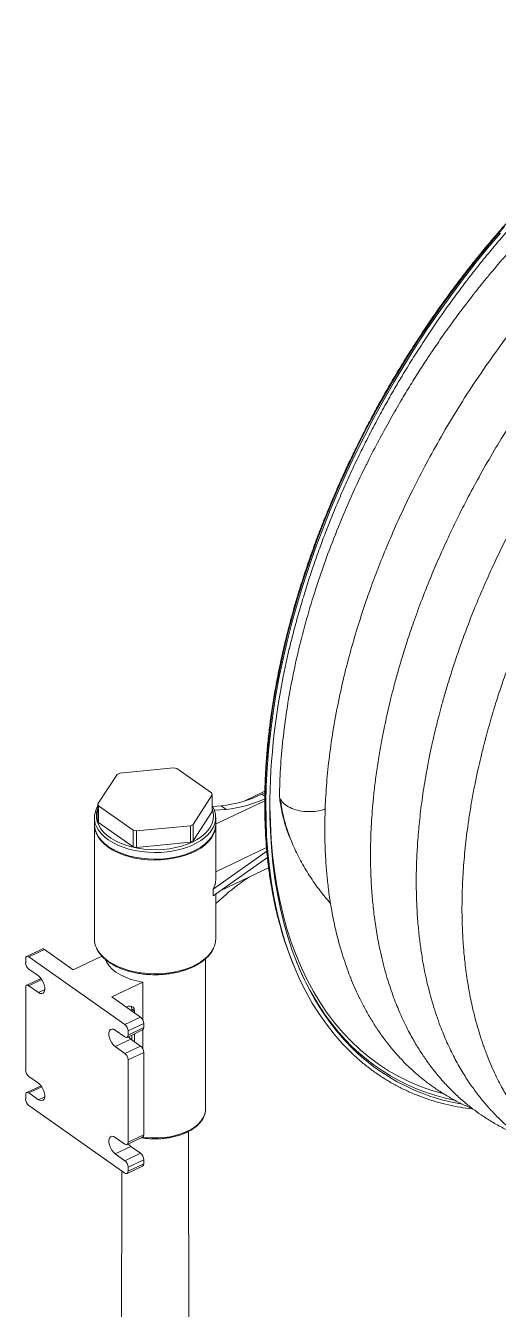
# Model space of a CAD drawing. Header units: centimetres. Extents: x -13594 to 4017, y -3206 to 1780.
# Drawn here: x -135 to 184, y -2247 to -1379 of the extents above; entities that cross this region are included whole.
import ezdxf

# ---------------------------------------------------------------- set-up
doc = ezdxf.new("R2010")
doc.units = ezdxf.units.CM

msp = doc.modelspace()

# ---------------------------------------------------------------- linework, layer by layer
at = {"color": 7, "linetype": 'Continuous', "lineweight": 0}
for p, q in [((-35.33, -1880.64), (-71.73, -1884.18)), ((-35.33, -1880.64), (-33.11, -1881.11)), ((-9.6, -1897.54), (-33.11, -1881.11)), ((-73.55, -1885.05), (-86.44, -1905.01)), ((-73.55, -1885.05), (-71.73, -1884.18)), ((-22.1, -1918.86), (-9.21, -1898.89)), ((-9.6, -1897.54), (-9.21, -1898.89)), ((-9.21, -1898.89), (-9.21, -1910.05)), ((26.46, -1896.44), (12.54, -1903.08)), ((24.52, -1898.33), (26.43, -1897.42)), ((26.41, -1899.65), (24.52, -1898.33)), ((-86.05, -1906.36), (-86.44, -1905.01)), ((-86.44, -1905.01), (-86.44, -1916.18)), ((-86.05, -1906.36), (-62.54, -1922.79)), ((-86.05, -1917.52), (-86.05, -1906.36)), ((-9.21, -1910.05), (-22.1, -1930.02)), ((-8.41, -1907.58), (-9.21, -1906.02)), ((-8.86, -1906.69), (-3.18, -1906.23)), ((0.3, -1908.67), (-7.71, -1909.31)), ((26.38, -1902.89), (-6.84, -1918.74)), ((0.3, -1908.67), (-3.18, -1906.23)), ((29.83, -1906.84), (29.87, -1901.97)), ((-88.84, -1914.23), (-88.84, -1918.7)), ((-86.05, -1917.52), (-86.44, -1916.18)), ((-62.54, -1933.95), (-86.05, -1917.52)), ((-6.81, -1918.7), (-6.81, -1914.23)), ((-88.84, -1919.25), (-88.84, -1996.28)), ((-60.32, -1923.27), (-62.54, -1922.79)), ((-62.54, -1922.79), (-62.54, -1933.95)), ((-60.32, -1923.27), (-23.92, -1919.73)), ((-60.32, -1934.43), (-60.32, -1923.27)), ((-22.1, -1918.86), (-23.92, -1919.73)), ((-23.92, -1919.73), (-23.92, -1930.89)), ((-22.1, -1930.02), (-22.1, -1918.86)), ((-6.81, -1956.09), (-6.81, -1919.25)), ((-60.32, -1934.43), (-62.54, -1933.95)), ((-23.92, -1930.89), (-60.32, -1934.43)), ((-22.1, -1930.02), (-23.92, -1930.89)), ((-6.81, -1950.86), (27.58, -1934.46)), ((27.82, -1937.06), (-8.47, -1962.76)), ((-8.47, -1967.23), (28.2, -1941.26)), ((-3.22, -1963.51), (29.02, -1948.13)), ((-8.47, -1967.23), (-8.47, -1962.76)), ((-6.81, -1996.28), (-6.81, -1966.05)), ((-6.81, -1972.38), (0.3, -1966.17)), ((-124.07, -2003.11), (-134.65, -2008.11)), ((-122.61, -2003.41), (-133.19, -2008.41)), ((-103.13, -2017.15), (-122.61, -2003.41)), ((-135.35, -2009.67), (-135.35, -2012.46)), ((-68.26, -2054.22), (-133.19, -2008.41)), ((-103.13, -2017.15), (-83.73, -2007.99)), ((-13.65, -2111.25), (-13.65, -2009.69)), ((45.39, -2012.85), (46.05, -2014.45)), ((-133.19, -2016.78), (-126.7, -2021.36)), ((-135.35, -2029.21), (-135.35, -2085.02)), ((-124.95, -2023.06), (-134.65, -2027.64)), ((-124.42, -2023.8), (-133.19, -2027.94)), ((-126.7, -2032.52), (-133.19, -2027.94)), ((-122.39, -2030.49), (-126.7, -2032.52)), ((-56, -2025.48), (-77.16, -2035.48)), ((-56, -2025.48), (-56, -2051.44)), ((-57.68, -2049.22), (-77.16, -2035.48)), ((-61.78, -2044.96), (-63.51, -2043.73)), ((-63.51, -2043.73), (-63.51, -2045.1)), ((-61.78, -2044.96), (-61.78, -2046.33)), ((-57.68, -2049.22), (-68.26, -2054.22)), ((-55.52, -2053.54), (-66.1, -2058.53)), ((-55.52, -2056.33), (-66.1, -2061.32)), ((-55.52, -2056.33), (-55.52, -2053.54)), ((-74.75, -2058.01), (-68.26, -2062.59)), ((-64.17, -2064.17), (-74.75, -2069.17)), ((-66.8, -2062.89), (-56.22, -2057.89)), ((-66.1, -2061.32), (-66.1, -2058.53)), ((-57.68, -2068.75), (-64.17, -2064.17)), ((-63.51, -2061.33), (-63.51, -2064.64)), ((-61.78, -2060.52), (-61.78, -2065.86)), ((-56, -2057.74), (-56, -2070.97)), ((-68.26, -2073.75), (-74.75, -2069.17)), ((-57.68, -2068.75), (-68.26, -2073.75)), ((-55.52, -2073.07), (-66.1, -2078.07)), ((-55.52, -2128.88), (-55.52, -2073.07)), ((-66.1, -2133.88), (-66.1, -2078.07)), ((-133.19, -2089.34), (-126.7, -2093.92)), ((-124.95, -2095.62), (-134.65, -2100.2)), ((-124.42, -2096.36), (-133.19, -2100.5)), ((-126.7, -2105.08), (-133.19, -2100.5)), ((-135.35, -2101.76), (-135.35, -2104.55)), ((-133.19, -2108.87), (-68.26, -2154.68)), ((-122.39, -2103.04), (-126.7, -2105.08)), ((-24.99, -2277.66), (-25.27, -2126.52)), ((-74.75, -2130.57), (-68.26, -2135.15)), ((-66.8, -2135.45), (-56.22, -2130.45)), ((-55.52, -2128.88), (-66.1, -2133.88)), ((-64.17, -2136.73), (-74.75, -2141.73)), ((-68.26, -2146.31), (-74.75, -2141.73)), ((-57.68, -2141.31), (-68.26, -2146.31)), ((-57.68, -2141.31), (-64.17, -2136.73)), ((-70.38, -2153.19), (-70.65, -2284.49)), ((-66.8, -2154.98), (-56.22, -2149.98)), ((-55.52, -2145.63), (-66.1, -2150.63)), ((-55.52, -2148.42), (-66.1, -2153.42)), ((-66.1, -2153.42), (-66.1, -2150.63)), ((-55.52, -2148.42), (-55.52, -2145.63))]:
    msp.add_line(p, q, dxfattribs=at)
at = {"color": 7, "linetype": 'Continuous', "lineweight": 0, "flags": 128}
for points in [[(188.61, -1514.35), (179.78, -1524.57), (171.11, -1535.06), (162.61, -1545.78), (154.29, -1556.74), (146.16, -1567.92), (138.22, -1579.3), (130.5, -1590.88), (122.99, -1602.63), (115.7, -1614.55), (108.65, -1626.62), (101.85, -1638.83), (95.3, -1651.15), (89, -1663.58), (82.97, -1676.11), (77.22, -1688.71), (71.75, -1701.37), (66.56, -1714.08), (61.67, -1726.82), (57.08, -1739.58), (52.79, -1752.33), (48.81, -1765.08), (45.15, -1777.79), (41.8, -1790.46), (38.78, -1803.07), (36.09, -1815.61), (33.72, -1828.05), (31.69, -1840.39), (29.99, -1852.62), (28.63, -1864.71), (27.61, -1876.65), (26.93, -1888.43), (26.59, -1900.03), (26.59, -1911.44), (26.93, -1922.65), (27.61, -1933.64), (28.63, -1944.4), (29.99, -1954.92), (31.69, -1965.18), (33.72, -1975.18), (35.72, -1983.49)], [(185.88, -1518.86), (177.14, -1529.17), (168.56, -1539.72), (160.16, -1550.52), (151.93, -1561.54), (143.9, -1572.77), (136.06, -1584.21), (128.44, -1595.82), (121.04, -1607.61), (113.86, -1619.56), (106.92, -1631.65), (100.23, -1643.87), (93.78, -1656.2), (87.6, -1668.63), (81.68, -1681.15), (76.04, -1693.74), (70.68, -1706.39), (65.61, -1719.08), (60.82, -1731.79), (56.34, -1744.52), (52.16, -1757.24), (48.29, -1769.94), (44.74, -1782.61), (41.5, -1795.23), (38.58, -1807.78), (35.99, -1820.26), (33.73, -1832.65), (31.79, -1844.93), (30.19, -1857.08), (28.93, -1869.1), (28, -1880.97), (27.41, -1892.67), (27.15, -1904.2), (27.24, -1915.53), (27.66, -1926.66), (28.42, -1937.57), (29.52, -1948.25), (30.95, -1958.68), (32.72, -1968.86), (34.82, -1978.77), (37.25, -1988.4), (40, -1997.73), (43.08, -2006.77), (46.48, -2015.49), (50.19, -2023.89), (54.21, -2031.96), (58.55, -2039.69), (63.18, -2047.06), (68.11, -2054.07), (73.33, -2060.71), (78.83, -2066.98), (84.61, -2072.87), (85.97, -2074.15)], [(-9.21, -1907.94), (-9.15, -1908.08), (-8.43, -1910.56), (-8.18, -1913.08), (-8.41, -1915.6), (-9.12, -1918.08), (-10.31, -1920.51), (-11.94, -1922.85), (-14.02, -1925.07), (-16.5, -1927.14), (-19.36, -1929.05), (-22.57, -1930.76), (-26.09, -1932.26), (-29.87, -1933.52), (-33.87, -1934.54), (-38.03, -1935.29), (-42.32, -1935.78), (-46.67, -1935.99), (-51.04, -1935.93), (-55.36, -1935.58), (-59.6, -1934.97), (-63.69, -1934.09), (-67.59, -1932.95), (-71.25, -1931.58), (-74.63, -1929.98), (-77.68, -1928.17), (-80.37, -1926.18), (-82.66, -1924.04), (-84.53, -1921.76), (-85.96, -1919.38), (-86.92, -1916.92), (-86.92, -1916.92)], [(29.89, -1904.46), (29.9, -1906.66), (30.16, -1917.85), (30.75, -1928.82), (31.69, -1939.57), (32.97, -1950.08), (34.58, -1960.34), (36.52, -1970.33), (38.81, -1980.04), (41.42, -1989.47), (44.35, -1998.6), (47.61, -2007.41), (51.19, -2015.91), (55.09, -2024.07), (59.3, -2031.89), (63.81, -2039.36), (68.62, -2046.46), (73.73, -2053.21), (79.12, -2059.57), (84.8, -2065.55), (90.75, -2071.13), (96.97, -2076.32), (103.44, -2081.11), (110.17, -2085.48), (117.15, -2089.44), (124.36, -2092.98), (131.8, -2096.09), (139.45, -2098.78), (146.85, -2100.91)], [(-6.81, -1918.7), (-6.91, -1920.3), (-7.45, -1922.85), (-8.46, -1925.34), (-9.94, -1927.76), (-11.86, -1930.07), (-14.2, -1932.25), (-16.93, -1934.27), (-20.03, -1936.11), (-23.45, -1937.74), (-27.16, -1939.15), (-31.11, -1940.32), (-35.26, -1941.23), (-39.56, -1941.89), (-43.95, -1942.27), (-48.38, -1942.37), (-52.82, -1942.2), (-57.19, -1941.75), (-61.45, -1941.03), (-65.55, -1940.05), (-69.45, -1938.81), (-73.09, -1937.35), (-76.43, -1935.66), (-79.44, -1933.77), (-82.08, -1931.71), (-84.32, -1929.5), (-86.13, -1927.16), (-87.49, -1924.72), (-88.38, -1922.21), (-88.8, -1919.65), (-88.84, -1918.7)], [(29.84, -1913.34), (30.17, -1923.48), (30.84, -1934.44), (31.86, -1945.17), (33.22, -1955.65), (34.91, -1965.89), (36.94, -1975.85), (39.3, -1985.54), (41.98, -1994.93), (45, -2004.03), (48.33, -2012.81), (51.98, -2021.27), (55.95, -2029.4), (60.22, -2037.18), (64.8, -2044.61), (69.68, -2051.68), (74.85, -2058.38), (80.31, -2064.71), (86.04, -2070.65), (92.05, -2076.19), (92.9, -2076.93)], [(-88.83, -1918.97), (-88.8, -1920.21), (-88.38, -1922.76), (-87.49, -1925.28), (-86.13, -1927.72), (-84.32, -1930.06), (-82.08, -1932.27), (-79.44, -1934.33), (-76.43, -1936.22), (-73.09, -1937.9), (-69.45, -1939.37), (-65.55, -1940.6), (-61.45, -1941.58), (-57.19, -1942.3), (-52.82, -1942.75), (-48.38, -1942.93), (-43.95, -1942.82), (-39.56, -1942.44), (-35.26, -1941.79), (-31.11, -1940.88), (-27.16, -1939.71), (-23.45, -1938.3), (-20.03, -1936.66), (-16.93, -1934.83), (-14.2, -1932.81), (-11.86, -1930.63), (-9.94, -1928.32), (-8.46, -1925.9), (-7.45, -1923.4), (-6.91, -1920.86), (-6.81, -1918.97)], [(-87.46, -1920.31), (-86.13, -1922.69), (-84.32, -1925.03), (-82.08, -1927.25), (-79.44, -1929.31), (-76.43, -1931.19), (-73.09, -1932.88), (-69.45, -1934.35), (-65.55, -1935.58), (-61.45, -1936.56), (-57.19, -1937.28), (-52.82, -1937.73), (-48.38, -1937.9), (-43.95, -1937.8), (-39.56, -1937.42), (-35.26, -1936.77), (-31.11, -1935.85), (-27.16, -1934.68), (-23.45, -1933.27), (-20.03, -1931.64), (-16.93, -1929.8), (-14.2, -1927.78), (-11.86, -1925.61), (-9.94, -1923.29), (-8.46, -1920.88), (-8.18, -1920.29)], [(-8.23, -2002.44), (-8.46, -2002.92), (-9.94, -2005.34), (-11.86, -2007.65), (-14.2, -2009.83), (-16.93, -2011.85), (-20.03, -2013.69), (-23.45, -2015.32), (-27.16, -2016.73), (-31.11, -2017.9), (-35.26, -2018.81), (-39.56, -2019.47), (-43.95, -2019.85), (-48.38, -2019.95), (-52.82, -2019.78), (-57.19, -2019.33), (-61.45, -2018.61), (-65.55, -2017.63), (-69.45, -2016.39), (-73.09, -2014.93), (-76.43, -2013.24), (-79.44, -2011.36), (-82.08, -2009.29), (-84.32, -2007.08), (-86.13, -2004.74), (-87.47, -2002.34)], [(-133.19, -2008.41), (-133.61, -2008.16), (-134.02, -2008.04), (-134.39, -2008.03), (-134.72, -2008.14), (-134.99, -2008.38), (-135.19, -2008.72), (-135.31, -2009.16), (-135.35, -2009.67)], [(-81.21, -2010.56), (-80.48, -2012.15), (-78.91, -2014.52), (-76.83, -2016.75), (-74.27, -2018.82), (-71.28, -2020.67), (-67.89, -2022.29), (-64.18, -2023.65), (-60.19, -2024.72), (-56, -2025.48)], [(-126.7, -2021.36), (-125.48, -2022.45), (-124.36, -2023.9), (-123.43, -2025.59), (-122.76, -2027.4), (-122.41, -2029.17), (-122.41, -2030.76), (-122.76, -2032.04), (-123.43, -2032.9), (-124.36, -2033.29), (-125.48, -2033.16), (-126.7, -2032.52)], [(-133.19, -2027.94), (-133.61, -2027.7), (-134.02, -2027.57), (-134.39, -2027.56), (-134.72, -2027.68), (-134.99, -2027.91), (-135.19, -2028.25), (-135.31, -2028.69), (-135.35, -2029.21)], [(-67.2, -2042.5), (-65.9, -2041.89), (-64.59, -2041.68), (-63.44, -2041.91), (-62.54, -2042.58), (-61.98, -2043.62), (-61.78, -2044.96)], [(-64, -2041.74), (-63.71, -2042.4), (-63.51, -2043.73)], [(-74.75, -2069.17), (-75.97, -2068.08), (-77.09, -2066.63), (-78.03, -2064.94), (-78.69, -2063.13), (-79.04, -2061.36), (-79.04, -2059.77), (-78.69, -2058.49), (-78.03, -2057.63), (-77.09, -2057.24), (-75.97, -2057.37), (-74.75, -2058.01)], [(-68.26, -2062.59), (-67.84, -2062.83), (-67.43, -2062.96), (-67.06, -2062.97), (-66.73, -2062.85), (-66.46, -2062.62), (-66.26, -2062.28), (-66.14, -2061.84), (-66.1, -2061.32)], [(-64.17, -2064.17), (-65.39, -2063.09), (-65.92, -2062.47)], [(-133.19, -2100.5), (-133.61, -2100.26), (-134.02, -2100.13), (-134.39, -2100.12), (-134.72, -2100.24), (-134.99, -2100.47), (-135.19, -2100.81), (-135.31, -2101.25), (-135.35, -2101.76)], [(-126.7, -2093.92), (-125.48, -2095), (-124.36, -2096.45), (-123.43, -2098.15), (-122.76, -2099.96), (-122.41, -2101.73), (-122.41, -2103.32), (-122.76, -2104.6), (-123.43, -2105.46), (-124.36, -2105.85), (-125.48, -2105.71), (-126.7, -2105.08)], [(-13.65, -2111.25), (-13.77, -2112.92), (-14.35, -2115.24), (-15.4, -2117.5), (-16.91, -2119.67), (-18.85, -2121.72), (-21.2, -2123.62), (-23.92, -2125.35), (-26.97, -2126.89), (-30.32, -2128.2), (-33.92, -2129.28), (-37.71, -2130.1), (-41.64, -2130.66), (-45.66, -2130.94), (-49.71, -2130.95), (-53.73, -2130.69), (-56.12, -2130.39)], [(-74.75, -2141.73), (-75.97, -2140.64), (-77.09, -2139.19), (-78.03, -2137.49), (-78.69, -2135.69), (-79.04, -2133.92), (-79.04, -2132.33), (-78.69, -2131.05), (-78.03, -2130.18), (-77.09, -2129.8), (-75.97, -2129.93), (-74.75, -2130.57)], [(-68.26, -2135.15), (-67.84, -2135.39), (-67.43, -2135.52), (-67.06, -2135.52), (-66.73, -2135.41), (-66.46, -2135.18), (-66.26, -2134.83), (-66.14, -2134.4), (-66.1, -2133.88)], [(-64.17, -2136.73), (-65.39, -2135.64), (-65.92, -2135.03)], [(-68.26, -2154.68), (-67.84, -2154.93), (-67.43, -2155.05), (-67.06, -2155.06), (-66.73, -2154.94), (-66.46, -2154.71), (-66.26, -2154.37), (-66.14, -2153.93), (-66.1, -2153.42)]]:
    msp.add_lwpolyline(points, dxfattribs=at)
at = {"color": 7, "linetype": 'Continuous', "lineweight": 0}
for centre, radius, start, end in [((500.91, -1910.93), 471.19, 166.37889, 178.88463), ((-10.88, -1826.74), 79.86, 275.52957, 296.3109), ((-74.47, -1914.23), 14.34, 154.15469, 205.0929), ((-73.89, -1913.11), 13.58, 157.61633, 196.29755), ((-21.18, -1914.23), 14.35, 335.00837, 25.96085), ((-7.26, -1829.91), 79.12, 275.48243, 295.16609), ((-21.41, -1956), 14.59, 332.39083, 359.63586), ((87.24, -2065.25), 131.81, 122.70578, 131.26683), ((256.21, -1927.12), 227.59, 194.33988, 202.12965), ((-74.25, -1996.17), 14.58, 180.40682, 205.01232), ((-21.29, -1996.2), 14.48, 334.45165, 359.69495), ((-123.59, -2004.5), 1.47, 47.96597, 108.83704), ((-129.58, -2012.27), 5.78, 181.90785, 231.33832), ((215.36, -1944.39), 180.51, 201.93557, 215.37884), ((181.89, -1969.3), 138.8, 214.99496, 258.52618), ((-71.87, -2058.73), 5.78, 1.90785, 51.33832), ((-61.29, -2053.73), 5.78, 1.90785, 51.33832), ((-57.1, -2056.55), 1.6, 303.38668, 8.09144), ((-71.87, -2078.26), 5.78, 1.90785, 51.33832), ((-61.29, -2073.26), 5.78, 1.90785, 51.33832), ((182.39, -1972.01), 137.9, 229.53807, 260.67221), ((-129.58, -2084.83), 5.78, 181.90785, 231.33832), ((-129.58, -2104.36), 5.78, 181.90785, 231.33832), ((-57.1, -2129.11), 1.6, 303.38668, 8.09144), ((-61.29, -2145.82), 5.78, 1.90785, 51.33832), ((-71.87, -2150.82), 5.78, 1.90785, 51.33832), ((-57.1, -2148.65), 1.6, 303.38668, 8.09144)]:
    msp.add_arc(centre, radius, start, end, dxfattribs=at)
for points, knots in [([(386.07, -1378.61), (385.81, -1378.68), (382.51, -1379.51), (376.1, -1381.47), (366.86, -1384.52), (357.56, -1388), (348.21, -1391.84), (338.83, -1396.06), (329.43, -1400.65), (320.01, -1405.61), (310.59, -1410.92), (301.18, -1416.59), (291.79, -1422.6), (282.42, -1428.95), (273.08, -1435.64), (263.8, -1442.65), (254.57, -1449.98), (245.4, -1457.62), (236.31, -1465.56), (227.31, -1473.79), (218.4, -1482.31), (209.59, -1491.1), (200.89, -1500.16), (192.32, -1509.47), (183.88, -1519.03), (175.57, -1528.83), (167.42, -1538.85), (159.42, -1549.08), (151.58, -1559.52), (143.92, -1570.16), (136.44, -1580.97), (129.15, -1591.95), (122.06, -1603.1), (115.17, -1614.39), (108.49, -1625.81), (102.03, -1637.36), (95.8, -1649.02), (89.8, -1660.77), (84.03, -1672.61), (78.51, -1684.53), (73.25, -1696.51), (68.23, -1708.53), (63.48, -1720.59), (59, -1732.67), (54.78, -1744.76), (50.85, -1756.85), (47.19, -1768.93), (43.82, -1780.97), (40.73, -1792.98), (37.94, -1804.93), (35.44, -1816.81), (33.24, -1828.62), (31.33, -1840.33), (29.73, -1851.95), (28.44, -1863.44), (27.44, -1874.81), (26.76, -1886.04), (26.41, -1896.08), (26.37, -1902.33), (26.36, -1904.94)], [0, 0, 0, 0, 0.001562, 0.019473, 0.037392, 0.055317, 0.073247, 0.091179, 0.109114, 0.12705, 0.144987, 0.162922, 0.180857, 0.198791, 0.216723, 0.234653, 0.252581, 0.270507, 0.288432, 0.306354, 0.324274, 0.342193, 0.36011, 0.378025, 0.395939, 0.413851, 0.431762, 0.449671, 0.46758, 0.485488, 0.503395, 0.521301, 0.539207, 0.557113, 0.575018, 0.592924, 0.61083, 0.628736, 0.646642, 0.664549, 0.682457, 0.700365, 0.718275, 0.736185, 0.754097, 0.772011, 0.789926, 0.807842, 0.825761, 0.843681, 0.861604, 0.879529, 0.897456, 0.915385, 0.933316, 0.95125, 0.969186, 0.987123, 1, 1, 1, 1]), ([(545.55, -1419.89), (545.02, -1419.49), (542.89, -1417.86), (538.96, -1415.17), (533.98, -1411.98), (529.26, -1409.22), (524.41, -1406.6), (518.96, -1403.9), (512.46, -1401.03), (505.26, -1398.26), (498.71, -1396.12), (493.22, -1394.57), (488.96, -1393.49), (484.63, -1392.52), (479.87, -1391.58), (474.56, -1390.7), (469.09, -1389.98), (463.9, -1389.47), (458.94, -1389.11), (453.9, -1388.88), (448.42, -1388.78), (442.35, -1388.85), (435.46, -1389.16), (428.04, -1389.76), (420.68, -1390.62), (413.92, -1391.63), (407.58, -1392.77), (401.44, -1394.04), (395.12, -1395.52), (388.56, -1397.23), (381.68, -1399.22), (374.82, -1401.41), (368.33, -1403.66), (362.7, -1405.76), (357.96, -1407.62), (353.71, -1409.37), (349.35, -1411.23), (344.28, -1413.49), (338.23, -1416.31), (331.23, -1419.77), (323.5, -1423.82), (313.74, -1429.24), (302.22, -1436.12), (289.05, -1444.69), (276.87, -1453.27), (265.75, -1461.63), (255.98, -1469.4), (246.8, -1477.08), (238.43, -1484.41), (231.83, -1490.42), (226.8, -1495.14), (223.15, -1498.63), (219.73, -1501.96), (216.55, -1505.11), (213.53, -1508.14), (210.38, -1511.35), (206.59, -1515.27), (201.89, -1520.25), (196.47, -1526.14), (190.82, -1532.45), (185.3, -1538.79), (180.02, -1545.03), (174.97, -1551.15), (170.15, -1557.15), (163.99, -1565), (156.76, -1574.54), (148.72, -1585.64), (141.95, -1595.41), (135.92, -1604.4), (130.2, -1613.23), (124.01, -1623.13), (117.4, -1634.16), (110.47, -1646.24), (103.35, -1659.41), (98.41, -1668.79), (95.98, -1673.84), (95.85, -1674.12)], [0, 0, 0, 0, 0.0044476, 0.0178901, 0.0318055, 0.0440372, 0.0545191, 0.0686569, 0.0847181, 0.1020274, 0.1200096, 0.1303784, 0.1396238, 0.1488531, 0.1594325, 0.1713641, 0.1839149, 0.1951338, 0.2049161, 0.2157532, 0.2271487, 0.2395389, 0.2538091, 0.2700552, 0.2853291, 0.2988188, 0.3107016, 0.322743, 0.3353256, 0.3484517, 0.3621235, 0.3768697, 0.3898499, 0.4010443, 0.4104546, 0.4180821, 0.4261855, 0.4361987, 0.4481198, 0.4619468, 0.4776173, 0.4939029, 0.5197562, 0.545931, 0.5724274, 0.5928783, 0.6131507, 0.6320012, 0.6493297, 0.6651384, 0.6733458, 0.6810756, 0.6883405, 0.6951483, 0.7014991, 0.707804, 0.7155689, 0.7260968, 0.7385549, 0.7513747, 0.763808, 0.7758557, 0.7875185, 0.7987973, 0.8096927, 0.83128, 0.8511931, 0.8694366, 0.8830222, 0.8982203, 0.9151058, 0.9336803, 0.9539452, 0.9754952, 0.998679, 1, 1, 1, 1]), ([(576.52, -1437.76), (576.09, -1437.44), (574.47, -1436.21), (571.69, -1434.26), (568.1, -1431.86), (564.29, -1429.48), (559.84, -1426.87), (554.75, -1424.14), (549.34, -1421.51), (544.05, -1419.19), (539.36, -1417.33), (534.97, -1415.74), (530.65, -1414.31), (526.01, -1412.93), (521.38, -1411.71), (516.42, -1410.55), (511.29, -1409.52), (506.11, -1408.66), (501.51, -1408.03), (497.34, -1407.56), (493.44, -1407.22), (489.71, -1406.96), (486.04, -1406.79), (482.11, -1406.68), (477.65, -1406.65), (472.49, -1406.75), (466.71, -1407.01), (460.47, -1407.49), (453.9, -1408.19), (447.43, -1409.08), (441.37, -1410.1), (435.59, -1411.21), (429.59, -1412.52), (422.29, -1414.32), (413.83, -1416.68), (404.51, -1419.65), (395.36, -1422.92), (386.59, -1426.38), (378.44, -1429.87), (371.1, -1433.25), (364.35, -1436.53), (357.68, -1439.95), (349.86, -1444.17), (340.68, -1449.44), (330.34, -1455.79), (319.89, -1462.66), (309.65, -1469.81), (299.69, -1477.19), (290.01, -1484.75), (280.02, -1492.97), (269.46, -1502.13), (258.07, -1512.58), (246.24, -1524.1), (233.99, -1536.75), (221.4, -1550.58), (208.54, -1565.64), (195.49, -1581.96), (182.35, -1599.57), (169.4, -1618.23), (157.09, -1637.34), (145.8, -1656.24), (135.66, -1674.53), (126.6, -1692.11), (118.56, -1708.9), (111.46, -1724.84), (105.24, -1739.89), (99.81, -1754.01), (94.65, -1768.45), (89.57, -1783.92), (84.5, -1801.1), (79.76, -1819.39), (75.51, -1838.7), (72.05, -1858.15), (69.49, -1877.08), (67.85, -1894.93), (67.13, -1909.65), (66.97, -1921.51), (67.08, -1930.48), (67.37, -1938.43), (67.73, -1944.52), (68.07, -1948.94), (68.37, -1952.52), (68.78, -1956.65), (69.32, -1961.45), (70.03, -1966.87), (70.91, -1972.7), (71.99, -1978.94), (73.53, -1986.66), (75.51, -1995.11), (77.93, -2003.89), (80.33, -2011.47), (82.7, -2018.19), (85.15, -2024.48), (87.84, -2030.76), (90.93, -2037.33), (94.59, -2044.37), (98.74, -2051.52), (103.15, -2058.33), (107.58, -2064.51), (112.09, -2070.22), (116.48, -2075.28), (120.62, -2079.67), (124.41, -2083.39), (128.19, -2086.86), (132.19, -2090.28), (136.66, -2093.81), (142.11, -2097.75), (148.54, -2101.91), (155.74, -2105.95), (161.89, -2109.02), (165.67, -2110.58), (166.95, -2111.11)], [0, 0, 0, 0, 0.001913, 0.007307, 0.012235, 0.017476, 0.023528, 0.030886, 0.03831, 0.045236, 0.051734, 0.056429, 0.061981, 0.068052, 0.073746, 0.079017, 0.086076, 0.092198, 0.097444, 0.102274, 0.106783, 0.11097, 0.115171, 0.119356, 0.124411, 0.130322, 0.136797, 0.143792, 0.151144, 0.158549, 0.165072, 0.170967, 0.177421, 0.18458, 0.194642, 0.204725, 0.21448, 0.223906, 0.232683, 0.240406, 0.247265, 0.254194, 0.261677, 0.272224, 0.283578, 0.294866, 0.305922, 0.316749, 0.327346, 0.337714, 0.349866, 0.362734, 0.376335, 0.39067, 0.405737, 0.421538, 0.438073, 0.45534, 0.473342, 0.491346, 0.508512, 0.524838, 0.540326, 0.554977, 0.56879, 0.581768, 0.593909, 0.605222, 0.618989, 0.633787, 0.649616, 0.66648, 0.684375, 0.701178, 0.717478, 0.733275, 0.742349, 0.751239, 0.759153, 0.765595, 0.769287, 0.772355, 0.776346, 0.781726, 0.786927, 0.792988, 0.799842, 0.806597, 0.817704, 0.827583, 0.836232, 0.844026, 0.851494, 0.859038, 0.867298, 0.876513, 0.886696, 0.89646, 0.905481, 0.914125, 0.922908, 0.930025, 0.936368, 0.942567, 0.949053, 0.955986, 0.963847, 0.974231, 0.984726, 0.994821, 1, 1, 1, 1]), ([(607.43, -1455.61), (607.12, -1455.37), (605.21, -1453.89), (601.57, -1451.39), (596.34, -1447.99), (590.72, -1444.68), (584.93, -1441.61), (579.27, -1438.91), (573.99, -1436.64), (569.03, -1434.71), (564.16, -1433), (558.68, -1431.27), (552.23, -1429.51), (544.76, -1427.83), (538.14, -1426.67), (532.69, -1425.92), (528.84, -1425.48), (525.42, -1425.16), (522.62, -1424.95), (520.09, -1424.8), (517.55, -1424.67), (514.63, -1424.58), (511.33, -1424.52), (507.56, -1424.52), (502.87, -1424.63), (497.12, -1424.9), (490.16, -1425.45), (482.2, -1426.37), (473.08, -1427.78), (463.8, -1429.62), (454.54, -1431.83), (445.51, -1434.32), (437.24, -1436.93), (429.9, -1439.48), (423.82, -1441.75), (418.13, -1444.02), (413.34, -1446.03), (409.66, -1447.63), (407.04, -1448.81), (405.13, -1449.68), (403.55, -1450.42), (401.9, -1451.2), (400.01, -1452.09), (397.19, -1453.46), (393.26, -1455.42), (388.02, -1458.13), (381.84, -1461.47), (374.69, -1465.52), (366.69, -1470.3), (358.37, -1475.54), (350.12, -1481.02), (340.65, -1487.62), (330.13, -1495.39), (318.77, -1504.34), (308.24, -1513.14), (298.55, -1521.67), (289.6, -1529.93), (280.99, -1538.22), (271.76, -1547.5), (261.49, -1558.32), (250.18, -1570.93), (238.33, -1584.91), (226.05, -1600.33), (213.43, -1617.24), (201.75, -1634.03), (191.07, -1650.42), (181.54, -1665.95), (172.47, -1681.69), (164.13, -1697.11), (156.61, -1711.9), (149.87, -1726.01), (143.85, -1739.4), (137.97, -1753.3), (132.37, -1767.49), (127.18, -1781.74), (122.83, -1794.59), (119.18, -1806.26), (116.08, -1816.9), (113.9, -1824.97), (112.43, -1830.67), (111.43, -1834.7), (110.28, -1839.45), (108.88, -1845.57), (107.25, -1853.11), (105.48, -1862.09), (103.63, -1872.51), (101.94, -1883.61), (100.55, -1894.63), (99.52, -1904.76), (98.8, -1913.98), (98.32, -1922.45), (98.04, -1930.15), (97.93, -1937.25), (97.95, -1943.92), (98.08, -1950.51), (98.35, -1957.18), (98.85, -1965.36), (99.72, -1975.19), (101.18, -1986.7), (102.94, -1997.05), (104.82, -2006.11), (106.66, -2013.75), (108.69, -2021.11), (110.81, -2027.96), (112.99, -2034.29), (115.17, -2040.03), (117.44, -2045.55), (119.82, -2050.88), (122.34, -2056.09), (124.83, -2060.87), (127.22, -2065.15), (129.56, -2069.09), (131.84, -2072.73), (134.11, -2076.13), (136.39, -2079.4), (138.82, -2082.71), (141.57, -2086.24), (144.73, -2090.07), (148.99, -2094.87), (154.33, -2100.36), (160.58, -2106.06), (166.71, -2111.02), (173.11, -2115.66), (179.97, -2120.08), (187.73, -2124.36), (193.77, -2127.37), (197.31, -2128.74), (197.96, -2128.99)], [0, 0, 0, 0, 0.0014409, 0.0086736, 0.0159409, 0.023965, 0.0322129, 0.0396129, 0.0465849, 0.0528944, 0.0587442, 0.0651005, 0.0734472, 0.0825163, 0.092234, 0.0970399, 0.1017308, 0.1057004, 0.1089239, 0.1114019, 0.114418, 0.1176691, 0.121444, 0.1257421, 0.1305632, 0.1374545, 0.1451912, 0.1539745, 0.1639856, 0.1752213, 0.1842373, 0.1939083, 0.2042322, 0.210621, 0.2172353, 0.2235043, 0.2286377, 0.2323741, 0.2351355, 0.2369262, 0.2384394, 0.2401982, 0.2422024, 0.244452, 0.2492131, 0.254798, 0.2612061, 0.2689843, 0.2777055, 0.2868717, 0.2957387, 0.3043, 0.3175474, 0.3299918, 0.3416349, 0.3524781, 0.362523, 0.3719939, 0.3820314, 0.39466, 0.4082774, 0.4228835, 0.4384785, 0.4550625, 0.4726359, 0.4864663, 0.5008538, 0.5152465, 0.5289467, 0.5419523, 0.5542635, 0.5658805, 0.5768033, 0.5902869, 0.6025368, 0.6135529, 0.6234698, 0.6326735, 0.641104, 0.6444086, 0.6474967, 0.6515912, 0.6568027, 0.6634613, 0.6713477, 0.6804634, 0.6910588, 0.7010086, 0.7102192, 0.7186899, 0.7264197, 0.7338076, 0.7403607, 0.7465878, 0.752947, 0.7594383, 0.7660824, 0.7771322, 0.7889795, 0.8014818, 0.8097344, 0.8182179, 0.8266383, 0.834508, 0.8418189, 0.8488936, 0.8551469, 0.8620782, 0.86889, 0.8751581, 0.8808817, 0.8861199, 0.8913808, 0.8961686, 0.9007654, 0.9057111, 0.9110194, 0.9169719, 0.9238318, 0.9345572, 0.9452353, 0.9553091, 0.9641221, 0.974745, 0.9858057, 0.9973991, 1, 1, 1, 1]), ([(638.41, -1473.48), (636.11, -1471.82), (631.42, -1468.43), (623.88, -1463.77), (616.29, -1459.64), (608.92, -1456.16), (602.23, -1453.4), (595.83, -1451.09), (589.23, -1449), (582.16, -1447.12), (574.9, -1445.54), (567.71, -1444.31), (560.25, -1443.34), (552.84, -1442.72), (545.61, -1442.4), (538.95, -1442.35), (532.33, -1442.53), (525.78, -1442.91), (519.5, -1443.48), (513.75, -1444.17), (508.57, -1444.92), (503.59, -1445.76), (498.26, -1446.77), (492.28, -1448.05), (485.62, -1449.66), (478.62, -1451.57), (471.36, -1453.76), (463.87, -1456.25), (456.17, -1459.05), (448.76, -1461.98), (442.16, -1464.79), (436.67, -1467.25), (432.46, -1469.22), (428.93, -1470.93), (425.37, -1472.69), (420.97, -1474.94), (415.69, -1477.74), (409.9, -1480.94), (403.94, -1484.37), (395.86, -1489.23), (385.88, -1495.58), (374.22, -1503.58), (363.17, -1511.67), (354.19, -1518.64), (347.03, -1524.44), (341.61, -1528.97), (336.25, -1533.58), (330.94, -1538.26), (325.78, -1542.94), (321.28, -1547.13), (317.71, -1550.51), (315.26, -1552.87), (313.52, -1554.57), (312.06, -1556), (310.22, -1557.81), (307.66, -1560.37), (304.29, -1563.79), (299.68, -1568.53), (293.94, -1574.61), (287.19, -1581.99), (280.1, -1590.02), (271.93, -1599.61), (262.68, -1610.96), (252.36, -1624.29), (241.75, -1638.8), (230.93, -1654.5), (219.99, -1671.43), (209.04, -1689.59), (198.84, -1707.79), (189.72, -1725.34), (181.88, -1741.51), (174.95, -1756.83), (168.88, -1771.23), (163.57, -1784.7), (158.97, -1797.19), (155.01, -1808.7), (151.62, -1819.22), (148.75, -1828.74), (146.34, -1837.23), (144.36, -1844.62), (142.95, -1850.17), (141.95, -1854.24), (141.16, -1857.59), (140.22, -1861.65), (139.07, -1866.85), (137.74, -1873.18), (136.31, -1880.54), (134.44, -1891.07), (132.49, -1904.03), (130.78, -1918.73), (129.65, -1932.41), (129.01, -1945.41), (128.8, -1958.06), (129.04, -1970.56), (129.6, -1980.77), (130.26, -1988.51), (130.78, -1993.65), (131.31, -1998.14), (131.89, -2002.46), (132.57, -2007.1), (133.46, -2012.41), (134.62, -2018.59), (136.13, -2025.6), (138.01, -2033.18), (140.16, -2040.79), (142.53, -2048.17), (145.61, -2056.74), (149.56, -2066.31), (154.51, -2076.55), (159.71, -2085.82), (164.97, -2094.02), (170.17, -2101.2), (175.48, -2107.78), (180.7, -2113.57), (185.91, -2118.8), (190.93, -2123.37), (196.24, -2127.77), (202.09, -2132.15), (208.13, -2136.19), (214.29, -2139.85), (220.11, -2142.93), (225.02, -2145.28), (227.98, -2146.5), (228.97, -2146.91)], [0, 0, 0, 0, 0.0101983, 0.0208802, 0.0320049, 0.0414898, 0.0502574, 0.0579486, 0.0658908, 0.0750056, 0.083971, 0.0921441, 0.1005968, 0.1102417, 0.1178693, 0.1254336, 0.1328736, 0.1401892, 0.1473215, 0.1536932, 0.1591595, 0.1643151, 0.1700074, 0.176539, 0.1837885, 0.19158, 0.1991317, 0.2071289, 0.2155706, 0.2237636, 0.230768, 0.2365805, 0.2412025, 0.2441617, 0.2478447, 0.2525321, 0.2582229, 0.2646745, 0.2710449, 0.2772622, 0.2905604, 0.303103, 0.314933, 0.3265213, 0.3325486, 0.3385463, 0.3445145, 0.3504533, 0.3563628, 0.3619639, 0.365753, 0.3685556, 0.3703718, 0.371757, 0.3736, 0.3767233, 0.3806514, 0.3853842, 0.3928799, 0.4009936, 0.4095852, 0.4186548, 0.4311468, 0.4444451, 0.45855, 0.4734616, 0.4891802, 0.5057063, 0.5230351, 0.5380112, 0.5521415, 0.5654262, 0.5778653, 0.5894587, 0.6002063, 0.6101082, 0.6191642, 0.6273742, 0.634738, 0.641167, 0.64657, 0.6491967, 0.6517762, 0.6552898, 0.6598194, 0.6653656, 0.6719291, 0.6792116, 0.6932873, 0.7065656, 0.7190456, 0.7309006, 0.7428409, 0.7549429, 0.7670059, 0.7729665, 0.7781645, 0.782599, 0.7866867, 0.7914685, 0.7969948, 0.803267, 0.8110293, 0.8195587, 0.8281209, 0.8366081, 0.8450198, 0.8585125, 0.8718033, 0.8845805, 0.8962657, 0.9068434, 0.9167192, 0.9270703, 0.9354744, 0.9439912, 0.9523071, 0.9611283, 0.9712728, 0.9796136, 0.9880291, 0.9959882, 1, 1, 1, 1]), ([(658.03, -1483.72), (656.78, -1482.94), (653.16, -1480.67), (647.03, -1477.42), (640.31, -1474.23), (634.36, -1471.74), (629.27, -1469.83), (624.25, -1468.14), (618.9, -1466.52), (612.34, -1464.8), (605.02, -1463.23), (597.24, -1461.96), (589.62, -1461.05), (581.89, -1460.46), (571, -1460.1), (557.08, -1460.55), (543.42, -1462.11), (532.76, -1463.91), (525.19, -1465.45), (517.45, -1467.28), (509.46, -1469.44), (501.41, -1471.89), (494, -1474.39), (487.58, -1476.75), (482.41, -1478.76), (478.55, -1480.34), (475.57, -1481.6), (472.89, -1482.75), (469.52, -1484.24), (464.51, -1486.54), (457.93, -1489.71), (450.13, -1493.7), (442.33, -1497.94), (434.83, -1502.25), (427.64, -1506.59), (420.76, -1510.93), (414.19, -1515.26), (406.85, -1520.29), (398.88, -1526), (390.4, -1532.38), (382.54, -1538.56), (375.84, -1544.06), (370.15, -1548.87), (365.39, -1553), (360.89, -1557), (356.65, -1560.86), (352.65, -1564.57), (349.03, -1568), (346.1, -1570.82), (343.99, -1572.88), (342.33, -1574.51), (340.55, -1576.27), (338.24, -1578.59), (335.35, -1581.51), (331.51, -1585.46), (326.61, -1590.62), (320.64, -1597.08), (314.14, -1604.33), (307.38, -1612.13), (300.57, -1620.27), (292.35, -1630.43), (282.78, -1642.83), (271.94, -1657.71), (261.7, -1672.63), (252.09, -1687.5), (243.1, -1702.2), (234.28, -1717.5), (225.69, -1733.37), (217.57, -1749.42), (210.16, -1765.11), (203.63, -1779.92), (197.77, -1794.14), (192.58, -1807.67), (188.03, -1820.38), (184.27, -1831.69), (181.65, -1840.08), (179.9, -1845.92), (178.85, -1849.52), (177.97, -1852.65), (177.26, -1855.21), (176.7, -1857.25), (176.17, -1859.23), (175.42, -1862.04), (174.3, -1866.35), (172.8, -1872.42), (171.01, -1880.08), (169.06, -1889.06), (167.17, -1898.75), (165.46, -1908.53), (163.62, -1920.56), (161.89, -1934.58), (160.56, -1950.31), (159.97, -1962.94), (159.8, -1972.61), (159.81, -1979.43), (159.94, -1985.54), (160.14, -1990.94), (160.39, -1995.67), (160.68, -2000.17), (161.05, -2004.83), (161.56, -2010.1), (162.24, -2016.02), (163.12, -2022.48), (164.18, -2029.12), (165.39, -2035.6), (166.88, -2042.63), (168.67, -2050.04), (170.74, -2057.45), (172.52, -2063.12), (173.94, -2067.35), (175.18, -2070.82), (176.67, -2074.8), (178.67, -2079.77), (181.09, -2085.32), (183.8, -2091), (186.44, -2096.1), (188.94, -2100.62), (191.34, -2104.66), (193.86, -2108.68), (196.6, -2112.79), (199.77, -2117.22), (203.29, -2121.81), (207.28, -2126.6), (211.72, -2131.5), (216.48, -2136.3), (221.54, -2140.95), (226.65, -2145.21), (231.55, -2148.92), (236.02, -2152.03), (240.98, -2155.22), (246.87, -2158.63), (253.35, -2161.98), (257.77, -2163.83), (259.69, -2164.63)], [0, 0, 0, 0, 0.005421, 0.015694, 0.025467, 0.032702, 0.039311, 0.045309, 0.051978, 0.059738, 0.070158, 0.079237, 0.087624, 0.096801, 0.106409, 0.125531, 0.14438, 0.152424, 0.160605, 0.169064, 0.177808, 0.186838, 0.195573, 0.202204, 0.207832, 0.212458, 0.214741, 0.21751, 0.221158, 0.225683, 0.233779, 0.242548, 0.250995, 0.259121, 0.266926, 0.274411, 0.281577, 0.288424, 0.298539, 0.307869, 0.316568, 0.324769, 0.330423, 0.335813, 0.340941, 0.345808, 0.350412, 0.354755, 0.358391, 0.360646, 0.362157, 0.3642, 0.366927, 0.370339, 0.374436, 0.380639, 0.387951, 0.396127, 0.404529, 0.413126, 0.421918, 0.436125, 0.450813, 0.465981, 0.479289, 0.492947, 0.506955, 0.521314, 0.535968, 0.549979, 0.563013, 0.57507, 0.587413, 0.598531, 0.608422, 0.617086, 0.620577, 0.623802, 0.626565, 0.628814, 0.630549, 0.631943, 0.634038, 0.637971, 0.643321, 0.65009, 0.65828, 0.667254, 0.676049, 0.684654, 0.699937, 0.714581, 0.728587, 0.73586, 0.742512, 0.748514, 0.753865, 0.758565, 0.762697, 0.767457, 0.772714, 0.778826, 0.785788, 0.792969, 0.799959, 0.806759, 0.816121, 0.824865, 0.832293, 0.836031, 0.839954, 0.844786, 0.850531, 0.85836, 0.86582, 0.872616, 0.878747, 0.884274, 0.889533, 0.895911, 0.902299, 0.909454, 0.917251, 0.92547, 0.934113, 0.942668, 0.951437, 0.959309, 0.966091, 0.972194, 0.981776, 0.992088, 1, 1, 1, 1]), ([(42.98, -1800.47), (43.16, -1799.65), (44.25, -1794.87), (46.51, -1786.07), (49.78, -1774.09), (53.36, -1762.07), (57.21, -1750.03), (61.34, -1737.99), (65.74, -1725.94), (70.41, -1713.91), (75.34, -1701.91), (80.52, -1689.95), (85.96, -1678.05), (91.64, -1666.22), (97.56, -1654.47), (103.71, -1642.81), (110.09, -1631.25), (116.69, -1619.82), (123.5, -1608.51), (130.51, -1597.35), (137.73, -1586.34), (145.13, -1575.5), (152.71, -1564.84), (160.47, -1554.36), (168.39, -1544.09), (176.47, -1534.03), (184.7, -1524.19), (193.07, -1514.58), (201.57, -1505.22), (210.18, -1496.1), (218.92, -1487.27), (225.64, -1480.68), (229.49, -1477.13), (230.35, -1476.33)], [0, 0, 0, 0, 0.007058, 0.040954, 0.074851, 0.108748, 0.142647, 0.176546, 0.210445, 0.244346, 0.278247, 0.312148, 0.34605, 0.379952, 0.413855, 0.447757, 0.48166, 0.515563, 0.549466, 0.583369, 0.617271, 0.651174, 0.685076, 0.718978, 0.752879, 0.78678, 0.82068, 0.854579, 0.888478, 0.922376, 0.956273, 0.99017, 1, 1, 1, 1]), ([(36.33, -1900.11), (36.5, -1893.78), (36.83, -1881.13), (38.53, -1861.56), (41.12, -1841.63), (44.67, -1821.36), (49.15, -1800.83), (54.55, -1780.08), (60.86, -1759.22), (68.06, -1738.32), (76.09, -1717.46), (85.02, -1696.76), (91.66, -1682.27), (95.52, -1674.81), (95.88, -1674.1)], [0, 0, 0, 0, 0.090168, 0.180253, 0.270209, 0.36017, 0.450212, 0.540295, 0.630485, 0.720589, 0.810546, 0.900519, 0.990549, 1, 1, 1, 1]), ([(37.05, -1901.93), (36.9, -1901.63), (36.6, -1901.03), (36.42, -1900.42), (36.33, -1900.11)], [0, 0, 0, 0, 0.499999, 1, 1, 1, 1]), ([(39.53, -1916.1), (38.95, -1914.04), (37.53, -1909), (36.78, -1903.41), (36.33, -1900.11)], [0, 0, 0, 0, 0.409304, 1, 1, 1, 1]), ([(-86.44, -1906.06), (-86.53, -1906.18), (-86.87, -1906.68), (-87.08, -1907.21), (-87.24, -1907.61)], [0, 0, 0, 0, 0.247286, 1, 1, 1, 1]), ([(26.36, -1904.94), (26.37, -1906.85), (26.39, -1912.37), (26.67, -1921.37), (27.29, -1931.88), (28.23, -1942.19), (29.47, -1952.28), (31.02, -1962.16), (32.9, -1971.78), (34.44, -1978.76), (35.45, -1982.45), (35.62, -1983.1)], [0, 0, 0, 0, 0.06806, 0.197239, 0.326432, 0.455627, 0.584818, 0.713998, 0.84316, 0.972293, 1, 1, 1, 1]), ([(29.89, -1913.53), (29.89, -1913.48), (29.82, -1911.28), (29.82, -1909.03), (29.83, -1906.84)], [0, 0, 0, 0, 0.024535, 1, 1, 1, 1]), ([(67.32, -1908.37), (66.81, -1908.59), (64.71, -1909.49), (60.16, -1910.19), (54.24, -1910.33), (48.45, -1909.44), (43.38, -1907.64), (39.29, -1905.1), (37.8, -1902.98), (37.05, -1901.93)], [0, 0, 0, 0, 0.051284, 0.209403, 0.367522, 0.525641, 0.683761, 0.84188, 1, 1, 1, 1]), ([(37.05, -1901.93), (37.52, -1905.27), (38.47, -1911.95), (41.35, -1922.29), (45.28, -1932.73), (50.35, -1943.2), (56.5, -1953.58), (63.29, -1963.35), (68.47, -1969.46), (70.87, -1972.3)], [0, 0, 0, 0, 0.145677, 0.291353, 0.437029, 0.582706, 0.728382, 0.874059, 1, 1, 1, 1]), ([(39.43, -1916.11), (39.44, -1916.13), (40.17, -1919.27), (42.06, -1924.79), (44.41, -1930.26), (45.41, -1932.59)], [0, 0, 0, 0, 0.004287, 0.574671, 1, 1, 1, 1]), ([(-87.35, -2002.7), (-87.06, -2003.32), (-86.38, -2004.74), (-84.85, -2006.86), (-82.83, -2009.05), (-80.88, -2010.74), (-79.58, -2011.68), (-79.17, -2011.97)], [0, 0, 0, 0, 0.179853, 0.414907, 0.651851, 0.890229, 1, 1, 1, 1]), ([(-79.17, -2011.97), (-78.68, -2012.31), (-77.26, -2013.26), (-74.67, -2014.71), (-71.34, -2016.24), (-67.75, -2017.55), (-63.96, -2018.64), (-60, -2019.49), (-55.92, -2020.1), (-51.75, -2020.46), (-47.54, -2020.57), (-43.33, -2020.43), (-39.17, -2020.03), (-35.1, -2019.39), (-31.16, -2018.5), (-27.4, -2017.39), (-23.84, -2016.04), (-20.54, -2014.49), (-17.51, -2012.74), (-14.81, -2010.8), (-12.45, -2008.7), (-10.48, -2006.46), (-9.1, -2004.48), (-8.55, -2003.23), (-8.36, -2002.8)], [0, 0, 0, 0, 0.025131, 0.072694, 0.120256, 0.167794, 0.215298, 0.262769, 0.310212, 0.357636, 0.405049, 0.452462, 0.499882, 0.547318, 0.59478, 0.642278, 0.689821, 0.737415, 0.785061, 0.832749, 0.880439, 0.928055, 0.975489, 1, 1, 1, 1]), ([(86.21, -2074.42), (87.24, -2075.39), (90.16, -2078.16), (95.24, -2082.33), (101.42, -2086.95), (107.83, -2091.18), (114.46, -2095.05), (121.31, -2098.54), (128.36, -2101.65), (135.6, -2104.37), (143.04, -2106.71), (150.66, -2108.67), (158.46, -2110.2), (164.04, -2111.11), (167.05, -2111.39), (167.35, -2111.42)], [0, 0, 0, 0, 0.046782, 0.132577, 0.218353, 0.304115, 0.389867, 0.475615, 0.561365, 0.647122, 0.732892, 0.81868, 0.90449, 0.990324, 1, 1, 1, 1]), ([(-56.98, -2130.81), (-56.73, -2130.85), (-55.27, -2131.13), (-52.48, -2131.4), (-48.65, -2131.6), (-44.8, -2131.52), (-41, -2131.2), (-37.27, -2130.62), (-33.68, -2129.81), (-30.26, -2128.75), (-27.06, -2127.48), (-24.12, -2125.99), (-21.47, -2124.31), (-19.16, -2122.45), (-17.21, -2120.44), (-15.65, -2118.3), (-14.51, -2116.05), (-13.85, -2113.75), (-13.58, -2112.06), (-13.67, -2111.16), (-13.68, -2111.03)], [0, 0, 0, 0, 0.012266, 0.073462, 0.134633, 0.195798, 0.256973, 0.318173, 0.379417, 0.440723, 0.502108, 0.563583, 0.625144, 0.686762, 0.748321, 0.809647, 0.870508, 0.930699, 0.990195, 1, 1, 1, 1])]:
    msp.add_open_spline(points, degree=3, knots=knots, dxfattribs=at)

doc.saveas('drawing.dxf')
